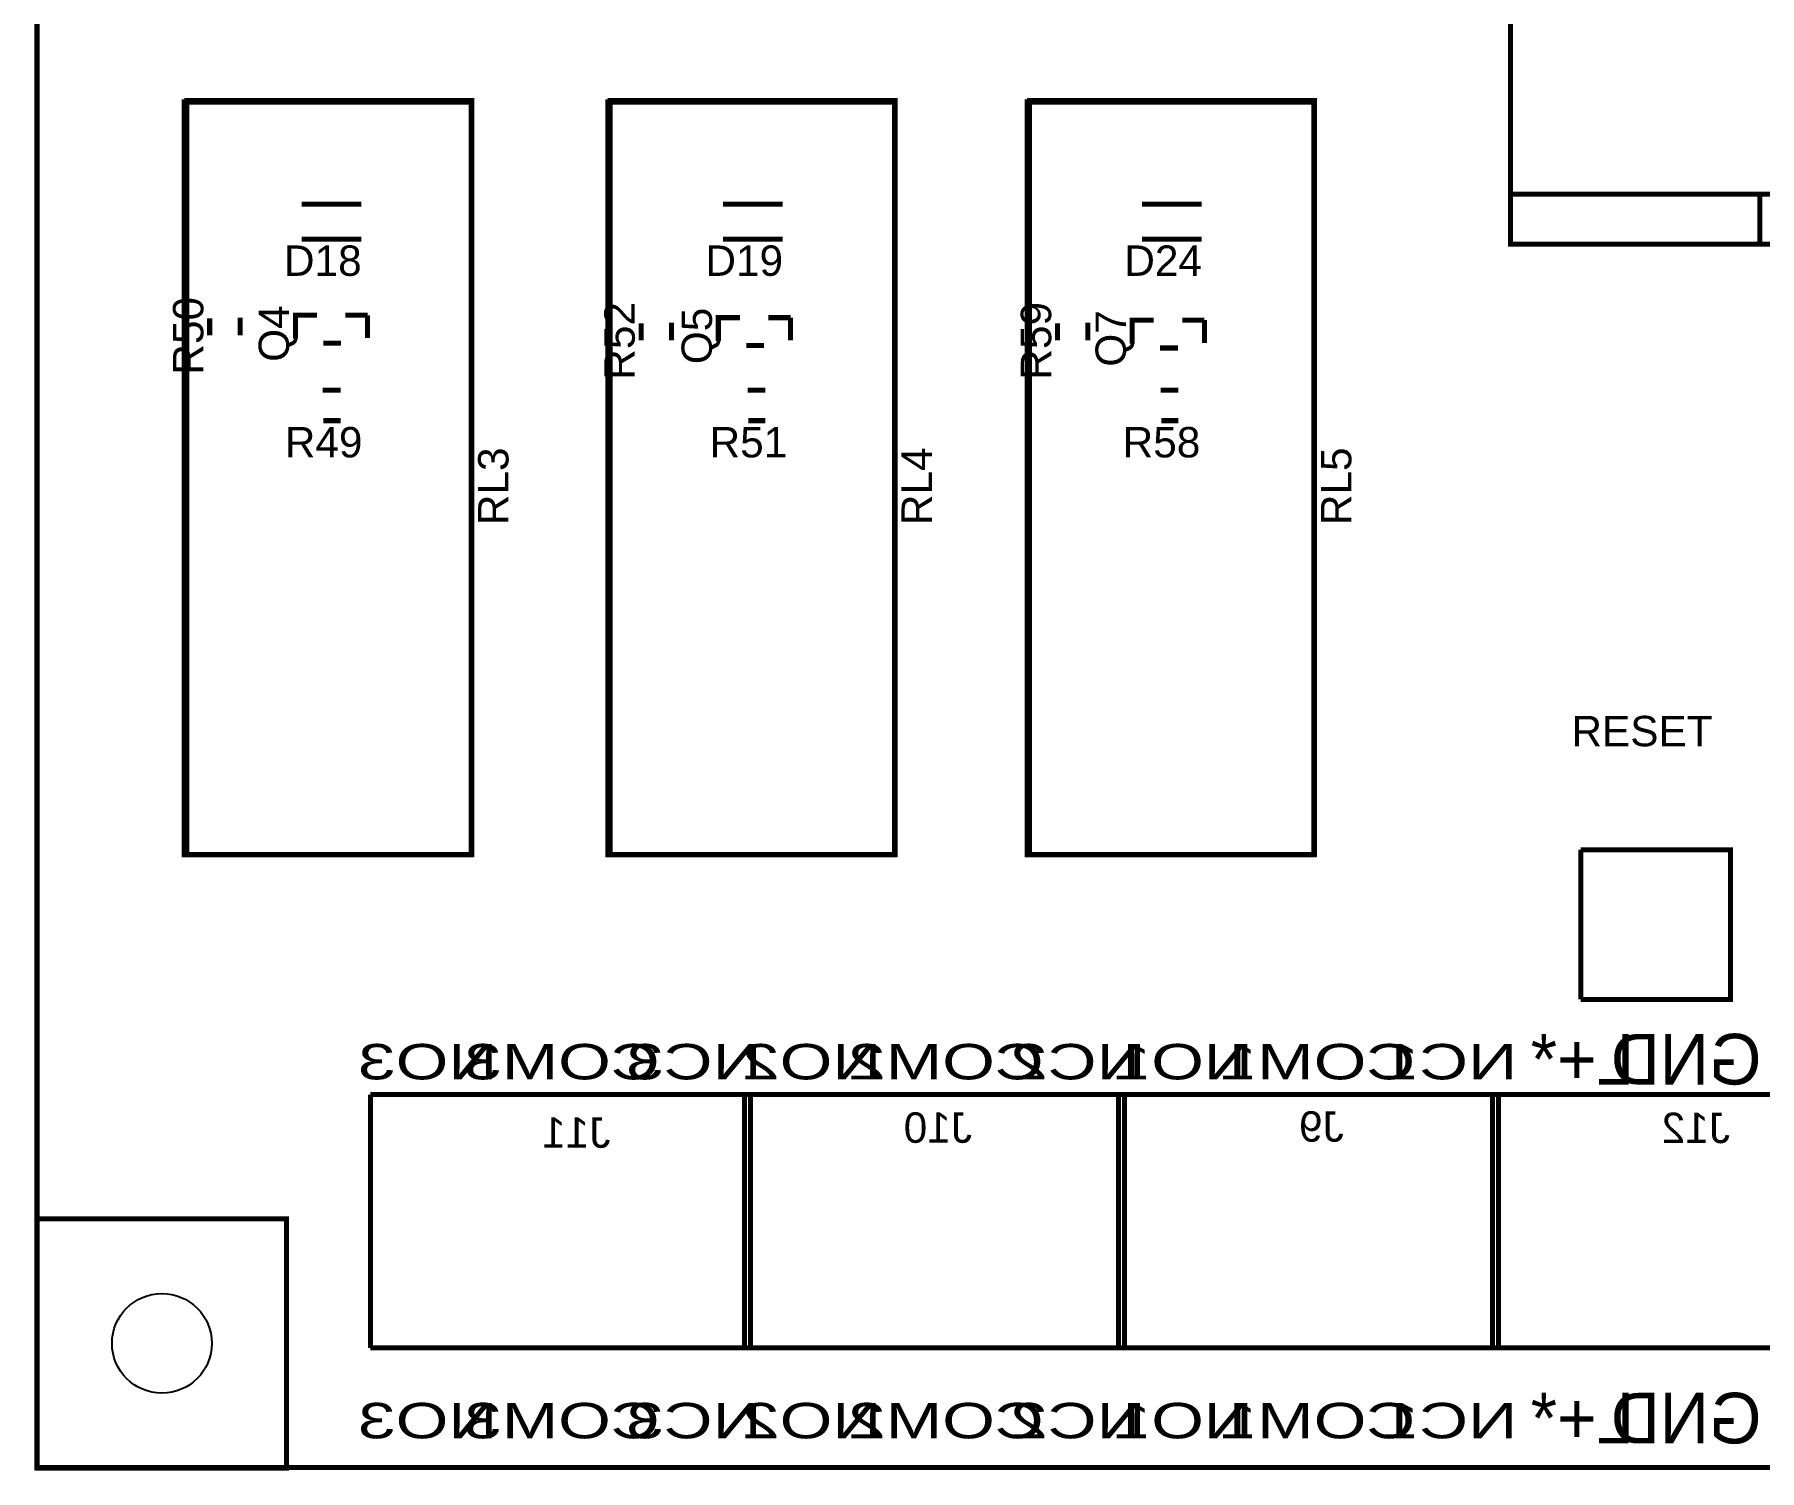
# Model space of a CAD drawing. Header units: centimetres. Extents: x -10.5 to 9.6, y -5.5 to 6.
# Drawn here: x -10.47 to -3.55, y -5.51 to 0.25 of the extents above; entities that cross this region are included whole.
import ezdxf

# ---------------------------------------------------------------- set-up
doc = ezdxf.new("R2010")
doc.units = ezdxf.units.CM
doc.layers.get('0').update_dxf_attribs({"linetype": 'CONTINUOUS'})

msp = doc.modelspace()

# ---------------------------------------------------------------- linework, layer by layer
at = {"const_width": 0.02032}
for points in [[(-10.46082, -5.49812), (9.53918, -5.49812), (9.53918, 6.00188), (-10.46082, 6.00188), (-10.46082, -5.49812)], [(-4.552, -0.59), (3.848, -0.59), (3.848, 3.81), (-4.552, 3.81), (-4.552, -0.59), (-3.552, -0.59), (-3.552, -0.39), (-4.552, -0.39), (-4.552, -0.59), (0.248, -0.59), (0.248, -0.39), (-4.552, -0.39), (-4.552, -0.59)], [(-9.87, -3.04), (-8.72, -3.04), (-8.72, -0.02), (-9.87, -0.02), (-9.87, -3.04)], [(-9.8605, -3.0388), (-8.7175, -3.0388), (-8.7175, -0.0138), (-9.8605, -0.0138), (-9.8605, -3.0388)], [(-8.172, -3.04), (-7.022, -3.04), (-7.022, -0.02), (-8.172, -0.02), (-8.172, -3.04)], [(-8.1625, -3.0388), (-7.0195, -3.0388), (-7.0195, -0.0138), (-8.1625, -0.0138), (-8.1625, -3.0388)], [(-6.49, -3.04), (-5.34, -3.04), (-5.34, -0.02), (-6.49, -0.02), (-6.49, -3.04)], [(-6.4805, -3.0388), (-5.3375, -3.0388), (-5.3375, -0.0138), (-6.4805, -0.0138), (-6.4805, -3.0388)], [(-9.16, -0.43), (-9.4, -0.43)], [(-7.47, -0.43), (-7.71, -0.43)], [(-5.79, -0.43), (-6.03, -0.43)], [(-9.16, -0.57), (-9.4, -0.57)], [(-7.47, -0.57), (-7.71, -0.57)], [(-5.79, -0.57), (-6.03, -0.57)], [(-9.76842, -0.95634), (-9.76842, -0.88776)], [(-9.6465, -0.95634), (-9.6465, -0.88522)], [(-9.42478, -0.96954), (-9.42478, -0.87556), (-9.33842, -0.87556)], [(-9.13522, -0.87556), (-9.22412, -0.87556)], [(-9.13522, -0.87556), (-9.13522, -0.967)], [(-8.03842, -0.97634), (-8.03842, -0.90776)], [(-7.9165, -0.97634), (-7.9165, -0.90522)], [(-7.72876, -0.97904), (-7.72876, -0.88506), (-7.6424, -0.88506)], [(-7.4392, -0.88506), (-7.5281, -0.88506)], [(-7.4392, -0.88506), (-7.4392, -0.9765)], [(-6.36842, -0.97634), (-6.36842, -0.90776)], [(-6.2465, -0.97634), (-6.2465, -0.90522)], [(-6.06876, -0.98904), (-6.06876, -0.89506), (-5.9824, -0.89506)], [(-5.7792, -0.89506), (-5.8681, -0.89506)], [(-5.7792, -0.89506), (-5.7792, -0.9865)], [(-9.2419, -0.98732), (-9.31302, -0.98732)], [(-7.54588, -0.99682), (-7.617, -0.99682)], [(-5.88588, -1.00682), (-5.957, -1.00682)], [(-9.24366, -1.1765), (-9.31478, -1.1765)], [(-7.5403, -1.1765), (-7.61142, -1.1765)], [(-5.88366, -1.1765), (-5.95478, -1.1765)], [(-9.24366, -1.29842), (-9.31224, -1.29842)], [(-7.5403, -1.29842), (-7.60888, -1.29842)], [(-5.88366, -1.29842), (-5.95224, -1.29842)], [(-4.27, -3.02), (-4.27, -3.62)], [(-4.27, -3.02), (-3.67, -3.02), (-3.67, -3.62), (-4.27, -3.62)], [(-9.124, -5.018), (-9.124, -4.002)], [(-9.124, -4.002), (-7.6, -4.002)], [(-7.624, -5.018), (-7.624, -4.002)], [(-7.624, -4.002), (-6.1, -4.002)], [(-7.6, -5.018), (-7.6, -4.002)], [(-6.124, -5.018), (-6.124, -4.002)], [(-6.124, -4.002), (-4.6, -4.002)], [(-6.1, -5.018), (-6.1, -4.002)], [(-4.624, -4.002), (-4.624, -5.018)], [(-4.624, -4.002), (-3.1, -4.002)], [(-4.6, -5.018), (-4.6, -4.002)], [(-10.46, -5.5), (-9.46, -5.5), (-9.46, -4.5), (-10.46, -4.5), (-10.46, -5.5)], [(-7.6, -5.018), (-9.124, -5.018)], [(-6.1, -5.018), (-7.624, -5.018)], [(-4.6, -5.018), (-6.124, -5.018)], [(-3.1, -5.018), (-4.624, -5.018)]]:
    msp.add_lwpolyline(points, dxfattribs=at)
msp.add_circle((-9.96, -5), 0.2)

# ---------------------------------------------------------------- texts
at = {"width": 1.041667}
for s, p in [('D18', (-9.4705, -0.71732)), ('D19', (-7.7805, -0.71732)), ('D24', (-6.1005, -0.71732)), ('R49', (-9.46718, -1.44574)), ('R51', (-7.76382, -1.44574)), ('R58', (-6.10718, -1.44574)), ('RESET', (-4.3075, -2.6046))]:
    msp.add_text(s, height=0.12192, dxfattribs=at).set_placement(p)
for s, p in [('R50', (-9.79382, -1.11382)), ('Q4', (-9.45018, -1.06225)), ('R52', (-8.06382, -1.13382)), ('Q5', (-7.75416, -1.07175)), ('R59', (-6.39382, -1.13382)), ('Q7', (-6.09416, -1.08175)), ('RL3', (-8.57018, -1.7174)), ('RL4', (-6.87218, -1.7174)), ('RL5', (-5.19018, -1.7174))]:
    msp.add_text(s, height=0.12192, rotation=90, dxfattribs=at).set_placement(p)
at = {"text_generation_flag": 2}
for s, height, width, p in [('NO3', 0.14224, 1.428571, (-8.6152, -3.94112)), ('COM3', 0.14224, 1.428571, (-7.9636, -3.94112)), ('NC3', 0.14224, 1.428571, (-7.5552, -3.94112)), ('NO2', 0.14224, 1.428571, (-7.0752, -3.94112)), ('COM2', 0.14224, 1.428571, (-6.4236, -3.94112)), ('NC2', 0.14224, 1.428571, (-6.0152, -3.94112)), ('NO1', 0.14224, 1.428571, (-5.5852, -3.94112)), ('COM1', 0.14224, 1.428571, (-4.9336, -3.94112)), ('NC1', 0.14224, 1.428571, (-4.5252, -3.94112)), ('J10', 0.12192, 1.041667, (-6.7115, -4.19532)), ('J9', 0.12192, 1.041667, (-5.220433, -4.19094)), ('J12', 0.12192, 1.041667, (-3.6715, -4.1966)), ('J11', 0.12192, 1.041667, (-8.1615, -4.21532)), ('NO3', 0.14224, 1.428571, (-8.6152, -5.38112)), ('COM3', 0.14224, 1.428571, (-7.9636, -5.38112)), ('NC3', 0.14224, 1.428571, (-7.5552, -5.38112)), ('NO2', 0.14224, 1.428571, (-7.0752, -5.38112)), ('COM2', 0.14224, 1.428571, (-6.4236, -5.38112)), ('NC2', 0.14224, 1.428571, (-6.0152, -5.38112)), ('NO1', 0.14224, 1.428571, (-5.5852, -5.38112)), ('COM1', 0.14224, 1.428571, (-4.9336, -5.38112)), ('NC1', 0.14224, 1.428571, (-4.5252, -5.38112))]:
    msp.add_text(s, height=height, dxfattribs=dict(at, width=width)).set_placement(p)
for s, p in [('L+*', (-4.0552, -3.9616)), ('GND', (-3.5452, -3.9616)), ('L+*', (-4.0552, -5.4016)), ('GND', (-3.5452, -5.4016))]:
    msp.add_text(s, height=0.2032, dxfattribs=at).set_placement(p)

doc.saveas('drawing.dxf')
